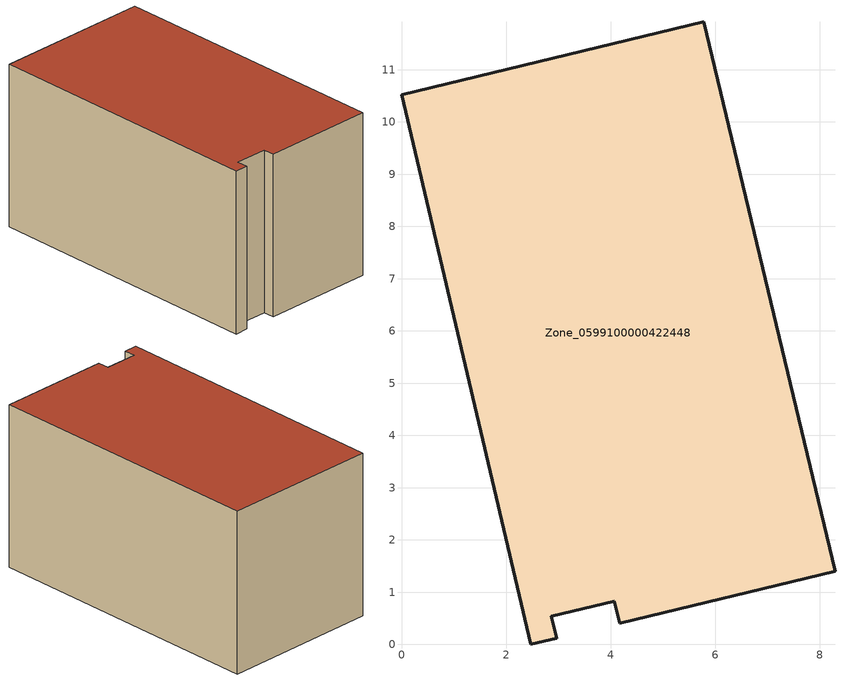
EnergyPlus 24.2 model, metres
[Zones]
Zone_0599100000422448
 floor ground (C_G): 0,10.52 5.78,11.92 8.3,1.4 4.18,0.41 4.08,0.83 2.87,0.54 2.97,0.12 2.47,0 z0
 wall outside (C_F): 2.87,0.54 4.08,0.83 4.18,0.41 8.3,1.4 5.78,11.92 0,10.52 2.47,0 2.97,0.12 2.87,0.54 z0:6.14
 roof outside (C_R): 8.3,1.4 5.78,11.92 0,10.52 2.47,0 2.97,0.12 2.87,0.54 4.08,0.83 4.18,0.41 z6.14
[BUILDING]
Pand.0599100000422448: North Axis=0; Terrain=City; Loads Convergence Tolerance Value=0.04; Temperature Convergence Tolerance Value=0.4; Solar Distribution=FullExterior; Maximum Number of Warmup Days=25; Minimum Number of Warmup Days=1
[Site:Location]
Rotterdam.The.Hague.AP_ZH_NLD Design_Conditions: Latitude=51.96; Longitude=4.45; Time Zone=1; Elevation=-4.5
[SITE:GROUNDTEMPERATURE:BUILDINGSURFACE]
18, 18, 18, 18, 18, 18, 18, 18, 18, 18, 18, 18
[MATERIAL] Thermal Absorptance=0.9; Solar Absorptance=0.7; Visible Absorptance=0.7
Name | Roughness | Thickness | Conductivity | Density | Specific Heat
G.TI.2006-2014 | MediumSmooth | 0.15 | 0.06 | 540 | 1210
F.TI.2006-2014 | Rough | 0.3 | 0.12 | 1920 | 840
R.TI.2006-2014 | MediumRough | 0.2 | 0.08 | 1500 | 1000
[CONSTRUCTION]
C_G: G.TI.2006-2014
C_F: F.TI.2006-2014
C_R: R.TI.2006-2014
[ZONE]
Zone_0599100000422448: Type=1; Multiplier=1; Ceiling Height=Autocalculate; Volume=Autocalculate; Floor Area=autocalculate; Part of Total Floor Area=Yes
[ZONEINFILTRATION:DESIGNFLOWRATE]
Infil_Zone_0599100000422448: Zone or ZoneList or Space or SpaceList=Zone_0599100000422448; Schedule=AlwaysOn; Design Flow Rate Calculation Method=Flow/Area; Flow Rate per Floor Area=0.0015; Constant Term Coefficient=1; Temperature Term Coefficient=0; Velocity Term Coefficient=0; Velocity Squared Term Coefficient=0
[HVACTEMPLATE:ZONE:IDEALLOADSAIRSYSTEM]
Zone_0599100000422448: Maximum Heating Supply Air Temperature=50; Minimum Cooling Supply Air Temperature=13; Maximum Heating Supply Air Humidity Ratio=0.0156; Minimum Cooling Supply Air Humidity Ratio=0.0077; Heating Limit=NoLimit; Cooling Limit=NoLimit; Dehumidification Control Type=ConstantSensibleHeatRatio; Cooling Sensible Heat Ratio=0.7; Dehumidification Setpoint=60; Humidification Control Type=None; Humidification Setpoint=30; Outdoor Air Method=None; Outdoor Air Flow Rate per Person=0.00944; Outdoor Air Flow Rate per Zone Floor Area=0; Outdoor Air Flow Rate per Zone=0; Demand Controlled Ventilation Type=None; Outdoor Air Economizer Type=NoEconomizer; Heat Recovery Type=None; Sensible Heat Recovery Effectiveness=0.7; Latent Heat Recovery Effectiveness=0.65
[ZONECONTROL:THERMOSTAT]
ThermostatControl_Zone_0599100000422448: Zone or ZoneList=Zone_0599100000422448; Control Type Schedule=DualSetpointControlType; Control 1=Thermostat_Zone_0599100000422448; Temperature Difference Between Cutout And Setpoint=0
[THERMOSTATSETPOINT:DUALSETPOINT]
Thermostat_Zone_0599100000422448: Heating Setpoint Temperature Schedule=HeatingSetpoint_Zone_0599100000422448; Cooling Setpoint Temperature Schedule=CoolingSetpoint_Zone_0599100000422448
[SCHEDULE:COMPACT]
HeatingSetpoint_Zone_0599100000422448: Through: 12/31, For: AllDays, Until: 24:00, 21
CoolingSetpoint_Zone_0599100000422448: Through: 12/31, For: AllDays, Until: 24:00, 24
DualSetpointControlType: Through: 12/31, For: AllDays, Until: 24:00, 4
AlwaysOn: Through: 12/31, For: AllDays, Until: 24:00, 1
